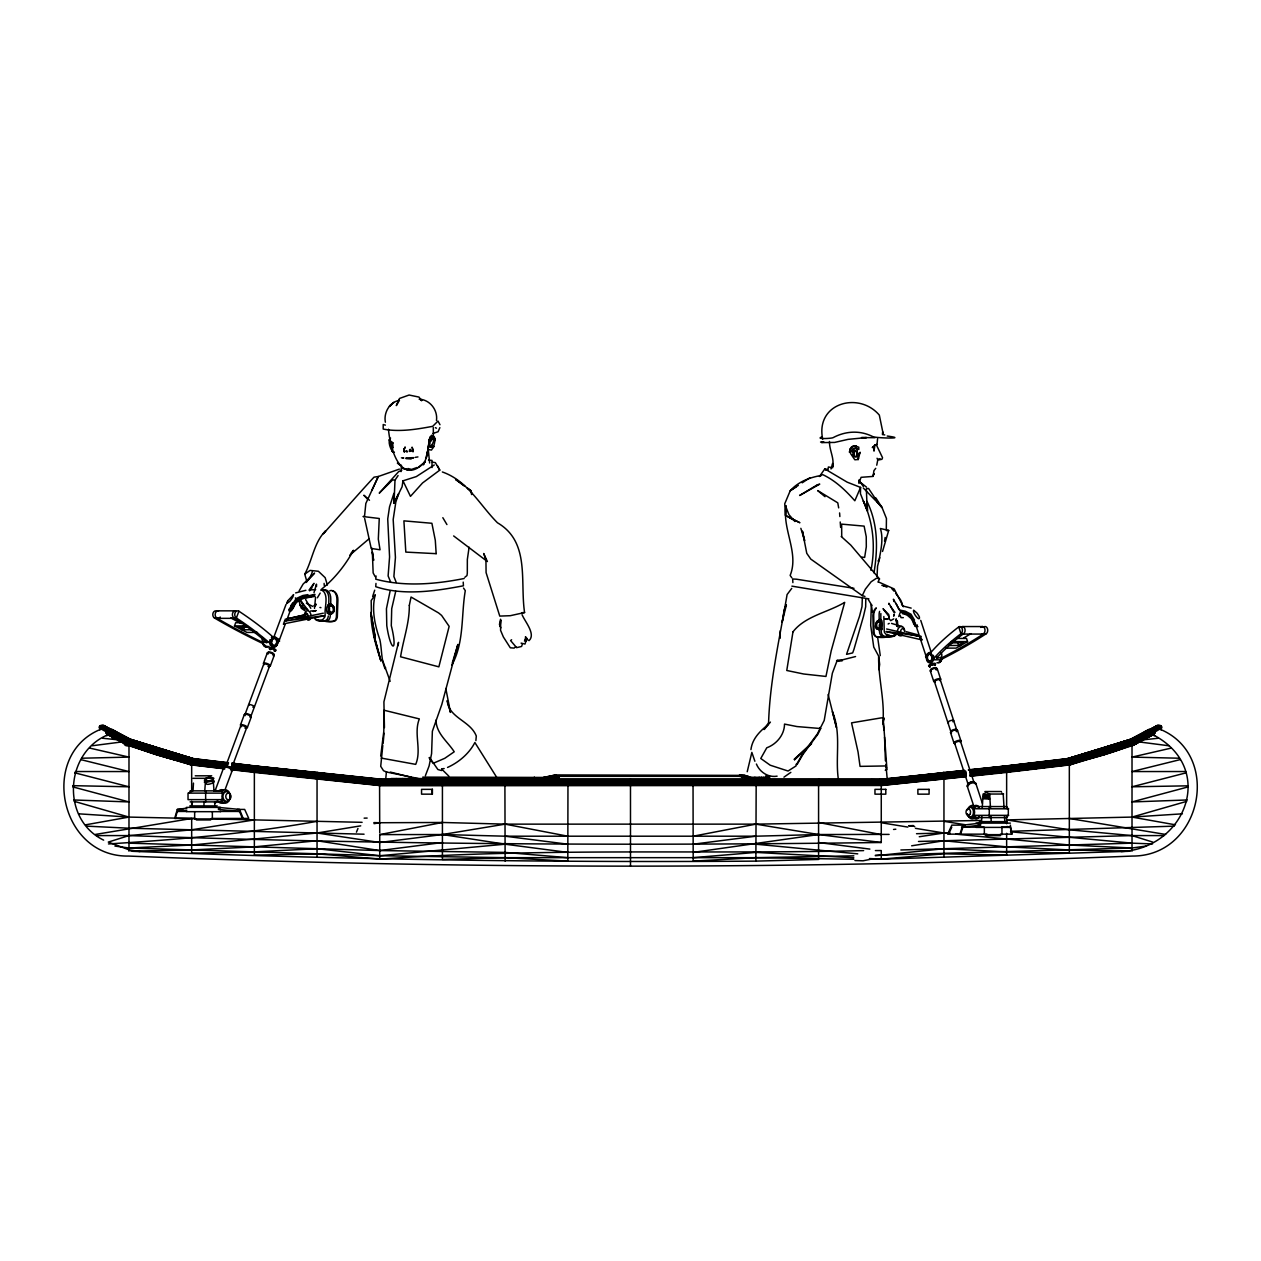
<?xml version="1.0" encoding="UTF-8"?>
<svg xmlns="http://www.w3.org/2000/svg" width="1261" height="1261" viewBox="0 0 1261 1261"><rect width="100%" height="100%" fill="white"/><g stroke="black" fill="none" stroke-linecap="round" stroke-linejoin="round"><path stroke-width="1.5" d="M630.516 785.493L630.484 779.109L630.5 865.976M791.735 588.398L787.085 594.561C779.96 637.136 770.014 679.269 768.58 722.695L764.087 729.552L770.424 722.096M841.717 536.445L841.654 524.135L864.116 526.121L866.244 536.745L866.307 546.785L864.652 557.409L861.846 557.11M334.244 609.977L334.244 608.637M780.212 638.255L780.244 630.752M829.47 441.492C829.312 450.335 834.372 457.696 832.733 466.665M406.767 450.603L407.177 452.021L405.222 451.044M862.319 598.376L862.004 606.651L859.498 616.33L846.541 654.349L852.672 652.899L853.965 649.32L863.47 616.33L865.677 606.777L865.771 599.038M886.294 530.014L886.436 518.46L882.054 507.584L875.843 497.937M543.428 777.485L555.849 774.932L745.219 775.389L739.466 774.932M559.206 778.541L559.206 779.787L559.206 778.541L391.194 778.541L391.194 779.787M559.206 777.485L422.75 777.123M191.672 791.703L191.672 764.907L156.159 754.598L127.251 744.684L129.063 740.223L130.608 739.419L192.823 758.555L193.154 759.957L192.996 758.539L130.75 739.387L103.638 725.422L99.635 726.084L99.903 729.867M330.681 604.744L330.792 599.243A10.056 6.352 -84.3 0 0 325.196 589.849A10.056 6.352 -84.3 0 0 322.863 590.637M822.708 439.238C815.095 403.221 858.662 390.894 879.327 415.121L883.346 434.682L884.781 434.935M870.957 570.382C875.575 546.707 873.432 523.126 863.344 500.964L867.615 510.626L867.001 501.437C878.129 524.103 877.971 548.645 873.968 572.841M328.522 612.263L328.869 599.054A10.056 6.352 -84.3 0 0 323.273 589.644A10.056 6.352 -84.3 0 0 320.94 590.447M330.492 611.349L330.24 616.172A4.823 3.042 -84.3 0 1 327.293 620.775A48.091 30.374 -84.3 0 1 323.336 621.153A48.091 30.374 -84.3 0 1 319.427 620.775A4.823 3.042 -84.3 0 1 317.882 619.64M428.85 445.89L428.961 442.611L427.526 454.906L423.397 464.868L424.516 461.573M874.046 448.979L873.968 451.107L874.961 445.133M384.432 727.629L383.911 701.857L398.523 642.322L398.177 645.632M390.169 590.763L386.449 608.7L386.78 625.708C390.831 652.835 398.05 652.772 391.288 625.614L391.714 608.716L395.733 591.267M428.236 448.648L429.103 439.868L432.649 435.77C436.889 436.842 434.162 444.55 433.217 447.576L433.863 446.252L431.498 450.051L428.567 449.578M693.03 779.865L693.187 861.121L755.875 857.669L853.839 855.841M877.041 576.309L877.561 566.142L879.784 557.646M894.159 615.573L894.238 613.949M750.957 777.359L739.466 776.335L555.849 776.335L543.428 778.541M981.531 821.62L981.83 815.914M982.224 808.317L983.123 794.036L986.37 792.649L989.633 794.036L1003.646 794.036M385.567 780.669L386.402 772L418.226 778.494M432.034 467.563L432.003 460.423L428.456 460.155M192.129 805.905L192.35 802.106M193.028 790.694L193.469 783.097M203.872 805.905L204.109 802.106M204.771 790.694L205.685 778.321L209.373 776.949L213.929 778.321M334.149 611.018L331.627 614.012L327.403 613.287C324.755 607.77 329.484 600.236 333.676 606.573M1121.076 851.553C1185.844 848.685 1216.849 767.933 1153.09 734.785M401.03 471.614L401.455 465.199M375.983 583.417L375.731 586.696C403.693 595.933 435.155 591.125 463.433 585.798L463.213 582.109M1155.801 727.045L1156.337 727.833C1223.343 751.099 1202.978 856.314 1132.425 856.061C797.961 869.507 463.039 869.507 128.575 856.061C58.416 857.338 37.767 750.153 104.663 727.833L105.199 727.045M376.062 575.993L375.778 579.193C404.34 586.901 435.455 584.237 464.174 578.5M1152.696 734.942L1154.777 733.287L1154.398 729.173M314.509 608.369L315.534 597.462M500.097 626.228L500.759 620.002L500.57 630.327L503.36 636.947L510.295 647.791L514.11 648.091L515.733 646.72M475.886 740.601L476.295 736.03C470.306 720.567 448.806 718.139 447.214 700.596L450.461 712.402L445.827 688.506M383.076 743.643L384.085 733.193M364.571 515.922L365.832 503.47L378.316 476.5L399.374 469.108M1070.463 764.828C1072.118 763.141 1068.808 755.434 1067.831 759.957L1068.004 758.539L1130.408 739.419L1131.937 740.223L1133.749 744.684L1069.328 764.907L1069.328 853.193L1006.641 851.869L943.953 848.7L875.386 855.762M786.297 507.962L785.54 515.45L793.295 519.753M433.39 436.574L433.295 427.574M205.653 801.886L205.653 790.852M526.121 638.397L525.821 637.12L526.751 638.807L525.963 637.64L524.466 641.124M128.023 738.599C124.208 735.62 120.662 747.426 128.985 745.755L128.985 851.207M913.516 610.371C912.633 613.256 920.341 622.619 919.427 617.07A21.61 11.617 36.6 0 0 916.983 613.082L913.878 610.324M882.763 723.814C885.19 701.526 878.318 679.048 878.618 656.477M130.608 739.419L130.577 740.711L130.766 739.403L159.154 748.435M755.434 779.865L756.19 779.156L755.875 861.121C548.062 862.666 340.297 859.466 132.626 851.317M883.173 723.814L883.961 718.203L881.376 717.856L851.553 722.852L858.063 752.029L860.049 766.373L885.963 765.947L886.972 769.557L885.238 770.235M469.108 547.211L467.342 559.474L467.311 573.156L466.98 575.552L464.852 577.286M827.91 470.195L828.382 466.98L832.654 467.768M382.808 745.424L380.712 766.325L383.533 770.723L386.812 772.095M380.696 756.127L383.801 731.38L384.038 710.227L419.33 718.912C413.419 733.603 421.931 749.649 415.704 764.371L381.185 758.082M409.699 449.515L409.321 451.438L411.559 451.139L410.392 449.342M426.896 454.78L427.416 451.422M884.544 541.19L885.127 537.47M526.893 638.271L525.002 644.056L521.092 643.126M103.654 840.141C60.749 819.382 64.737 752.596 107.91 734.785M878.901 669.67L879.674 664.421L878.696 656.193L873.747 647.082L870.689 625.44L871.335 604.665L872.454 612.263M981.342 626.922L984.021 626.922A3.767 2.569 -90 0 1 987.458 628.672A3.767 2.569 -90 0 1 986.26 633.7L983.564 633.7L980.081 636.111A228.982 72.586 -18.2 0 1 942.929 657.249L936.56 658.321L936.718 656.193M786.155 505.629C781.788 528.753 799.364 552.838 790.143 575.426L791.861 577.853M888.706 604.287L888.895 603.262L893.639 611.853M116.69 733.193C114.814 726.399 107.027 740.207 115.933 738.946M747.158 776.555L745.03 776.965L746.086 775.878M404.371 452.321L403.772 450.004L405.175 446.977L404.308 449.168M817.853 779.865L819.067 779.156L819.429 782.324L818.578 785.524L818.578 859.45L755.875 861.121M333.944 611.27L333.393 606.163M964.602 770.313L880.225 779.865L888.028 779.046M1161.097 729.867L1161.365 726.084L1157.362 725.422L1130.187 739.624L1067.878 758.775M500.57 619.23L499.466 624.431L500.838 627.868M989.27 806.567L989.27 817.601M882.542 551.451L888.69 530.44L880.32 528.485C883.929 538.715 880.336 552.523 878.901 560.877L877.877 560.956M439.868 427.637L438.103 431.735L432.87 433.485M901.568 604.902L902.025 603.121L900.401 599.59L895.594 593.269M427.038 454.354L429.859 438.024L430.206 436.842L429.528 439.459L431.735 435.218L429.37 439.348M427.038 454.874L427.857 451.722L425.619 458.295M747.221 771.732L751.855 752.391L754.882 761.25M404.009 448.837L403.946 451.202L403.772 450.004M289.51 610.876L291.354 609.993L289.51 610.687M850.387 448.695L849.41 452.289L851.443 446.977L853.87 445.716L858.773 447.166L858.82 449.499L856.061 448.427M761.408 777.296L761.266 779.787M883.157 721.024L883.961 718.203M186.849 808.159L177.297 809.42L174.664 818.436L194.43 818.436M175.263 818.436L177.297 811.438L186.849 810.177M750.941 749.601C752.313 738.568 760.036 731.128 768.138 724.618M427.022 454.59L427.857 451.722M831.015 468.982L832.607 463.496L832.859 466.838M452.258 663.065L457.869 644.45L441.823 704.442L432.365 731.27L431.593 753.621L429.087 766.026L425.383 775.704M522.243 644.387L521.628 646.452L516.616 647.65L510.579 640.541L511.619 639.768M221.92 801.886L222.346 798.828M313.973 592.717L316.464 584.142L316.543 586.507M900.133 612.704L898.762 616.534M356.437 832.165L357.966 828.461M372.641 596.485L374.706 590.18M333.976 607.723C332.668 602.758 328.096 607.944 329.105 604.255M385.567 667.542L385.141 668.819C380.98 659.566 381.973 649.32 379.86 639.642C374.943 625.551 371.333 609.504 375.289 594.735L371.191 600.551L371.364 611.664M959.889 834.152L962.915 825.135L980.554 823.118L980.554 825.135L962.915 827.153L960.567 834.152M430.647 447.088L429.638 446.883L430.332 439.522M312.444 571.469L310.773 576.419L311.577 575.032L305.934 582.566L314.572 573.093L303.113 584.079L299.125 590.905M893.639 616.203L894.222 614.564M786.391 604.965L782.151 622.177L784.247 609.709L786.297 604.681M238.896 611.207A3.767 2.916 -90 0 0 235.019 612.972A3.767 2.916 -90 0 0 236.374 617.985A235.523 64.689 20.4 0 1 270.8 644.087L273.322 637.309A235.523 64.689 20.4 0 0 238.896 611.207L236.374 617.985L234.042 617.985L237.856 620.396A228.982 62.892 20.4 0 1 265.661 641.55L266.859 642.606L260.932 641.55A228.982 62.892 20.4 0 1 220.722 620.396L216.782 617.985L214.449 617.985A3.767 2.916 -90 0 1 212.951 613.413A3.767 2.916 -90 0 1 216.261 610.907M257.496 632.423L246.904 632.423L234.514 625.897L235.681 622.729L242.884 622.729M244.855 626.622L243.672 629.775L242.285 629.05L243.468 625.897L248.275 626.622M214.969 791.104L223.859 767.208M240.473 724.965L244.335 714.561M263.47 663.286L267.332 652.883M225.609 766.499L240.756 725.832M245.233 713.852L263.738 664.153M273.542 637.956L286.011 604.46M246.589 727.928L231.441 768.595A3.105 0.851 20.4 0 0 227.563 766.373A3.105 0.851 20.4 0 0 226.334 767.397M251.034 715.949L269.539 666.234M285.222 624.211L279.343 640.036A3.089 0.851 20.4 0 0 275.844 637.908M286.546 620.696L291.78 606.636M290.802 609.993L293.608 603.625L298.226 598.502M247.377 727.439L251.254 717.036M270.374 665.761L274.236 655.357M288.958 610.876L291.181 610.687L296.776 600.252L303.176 596.39M225.325 788.976L232.182 770.597M451.769 665.209C464.442 642.306 461.053 615.163 465.293 590.637L463.512 588.052M283.41 624.242L284.734 620.585M74.903 772.851L128.985 786.801L72.744 785.666M306.896 581.573L304.736 574.149C312.429 560.105 313.989 542.167 325.795 530.66L323.336 533.781C340.234 514.977 356.895 495.62 374.013 477.162L378.316 476.5L371.79 490.419M74.935 772.851L75.487 771.527L128.985 771.559L80.736 759.595M431.782 445.275L431.483 446.016L433.485 441.649L433.169 438.749M875.985 623.407L876.631 621.878M876.395 627.568C878.428 631.635 882.968 624.841 881.203 631.682A4.823 3.515 83.6 0 0 884.528 636.301A48.091 35.04 83.6 0 0 889.084 636.679A48.091 35.04 83.6 0 0 893.608 636.301A4.823 3.515 83.6 0 0 895.688 634.772M825.624 470.101L824.804 468.903L847.234 482.191L860.585 487.408L854.832 500.775C845.611 490.387 835.302 480.457 822.55 474.562L819.461 476.485L824.804 468.903L827.437 469.502M859.009 483.436L859.372 479.637L859.04 482.553L861.105 477.32L873.053 476.422L873.936 470.621L875.733 468.335M320.184 593.096L317.362 597.809M974.911 817.601L974.233 814.543M949.407 832.402L951.803 827.153M287.429 601.355L286.767 603.515L289.778 601.355A21.61 10.072 -40.1 0 0 292.662 597.367L293.608 594.625L287.666 600.93M864.936 596.437L862.303 595.633L865.345 589.186L871.13 581.778L876.789 578.027L879.5 578.909L877.955 582.093M858.583 455.457L860.097 452.226L858.205 459.477L854.848 459.808L850.529 453.487L850.45 448.333L850.45 452.478M333.393 612.42L333.976 610.939M192.996 758.539L191.12 759.311L190.537 764.828M820.028 727.502L820.675 728.543L817.9 734.186L803.005 754.283L797.062 764.529M96.908 835.586L128.985 835.586C379.656 844.507 630.484 845.91 881.266 842.49L881.266 785.524C883.204 785.272 883.11 778.62 880.477 779.109M967.408 813.928A5.422 3.704 -90 0 0 972.704 816.907A5.422 3.704 -90 0 0 973.776 808.758L974.721 806.567L1006.625 806.567M860.585 487.408L860.428 493.681L867.237 510.863L866.339 488.764L868.561 488.448L878.917 503.99L863.296 487.991M1153.657 730.592L1155.864 726.431M310.726 589.565L313.989 583.323L309.654 589.218M796.653 764.276L802.579 754.031L817.396 733.886L824.205 720.457L832.355 673.201L836.894 661.237L855.557 656.555M917.314 625.062L917.346 625.015A3.105 2.112 -90 0 1 916.258 625.882L915.202 625.787L911.246 617.07M429.103 439.868L430.695 437.268L430.064 438.229M390.122 440.42L392.723 448.159M289.068 609.299L296.225 598.565L302.813 595.523L307.983 594.64M940.832 658.321L941.857 655.421A4.067 3.468 -74.9 0 0 940.958 652.709M315.644 604.255L315.471 605.879M395.339 479.653L398.082 475.57M290.661 605.974L292.662 603.01M222.63 793.421L222.141 790.852L190.112 790.852M434.273 464.978L416.303 476.595L402.968 480.835L402.086 486.793L394.015 503.234L394.992 480.346L392.723 479.779L379.246 493.161L398.555 471.724L401.849 470.132M309.78 590.621L311.593 588.067L309.528 590.637M106.602 729.173L106.223 733.287L108.304 734.942M876.379 622.461L877.325 620.916M880.572 628.104L880.935 629.728M318.371 773.308C316.038 769.919 313.973 779.203 317.047 778.951L317.047 857.149M269.491 648.784A3.089 0.851 20.4 0 0 270.217 649.683L269.618 648.611L271.793 648.753M893.75 618.867L890.692 620.648L889.194 618.852L888.721 614.501L883.551 609.299M975.683 816.608L974.769 817.79A6.778 4.618 -90 0 1 968.353 815.946M429.733 441.208L433.232 437.835L430.884 438.592M876.742 465.199L877.719 460.155L881.959 459.272L882.542 457.711L876.884 445.937L877.593 438.576M321.981 588.808C334.827 578.515 345.656 564.692 353.537 550.269L351.188 553.012M333.519 611.884C330.398 614.706 326.363 612.231 332.258 612.215C334.874 610.088 332.825 604.46 329.263 605.91M936.56 658.321L937.475 657.249A228.982 72.586 -18.2 0 1 960.315 636.111L963.64 633.7L960.961 633.7A235.523 74.651 -18.2 0 0 932.651 659.802L930.429 653.025A235.523 74.651 -18.2 0 1 958.738 626.922L961.418 626.922M188.945 793.122L190.9 790.852M328.522 614.012L328.758 612.31M989.191 799.111L989.191 798.197M1006.278 817.601L1008.311 815.347L1008.311 808.821L1006.278 806.567M331.06 605.769L330.997 604.303M880.872 627.852L878.901 628.608L879.264 630.059M1145.902 731.601L1146.785 730.623M811.012 743.596L794.257 759.374L798.449 755.434M330.398 614.343L330.634 612.925M822.424 441.697L820.548 442.059M878.744 620.018L878.649 621.468M349.77 555.155L369.142 538.731M428.898 442.201L430.033 441.224M880.414 619.971L880.178 621.547M218.232 791.341L219.367 790.363A6.778 5.233 -90 0 1 223.37 790.048M221.558 791.341L222.708 790.363A6.778 5.233 -90 0 1 230.227 796.92A6.778 5.233 -90 0 1 222.078 802.075L221.053 800.893M314.241 595.87L306.344 597.572M418.983 466.822L425.367 461.573C400.746 487.566 390.122 448.806 388.467 429.244M876.947 621.673L880.351 621.342L880.793 626.354M876.836 628.545L878.413 629.412L880.824 628.482M881.912 628.987C866.134 633.148 885.033 605.784 881.928 628.987L880.84 628.467L880.446 621.106L877.561 620.853M895.72 634.977L894.743 635.465A35.135 25.598 83.6 0 1 890.928 635.828A35.135 25.598 83.6 0 1 887.082 635.465L884.544 632.565A5.375 3.909 83.6 0 1 884.245 630.957L883.835 616.534M304.736 574.149L310.096 570.398L318.402 571.28L325.165 577.664L327.371 585.025M783.948 777.154L790.836 772.362M332.983 612.83L331.202 613.697L328.459 612.767L328.885 605.39L332.983 605.737M364.35 516.506L363.026 516.537L379.262 518.492L378.316 539.156L380.05 549.78L371.223 548.456L364.65 518.507M432.35 462.125L435.344 462.629L439.758 470.132L422.545 482.963L410.471 496.361L402.968 480.835M754.898 777.28L754.346 779.787M796.18 486.809L790.221 490.75L784.736 503.769L785.54 515.45L799.521 522.527M798.355 485.375L790.221 490.75C798.292 481.67 809.499 477.525 821.053 475.492M802.201 482.821L809.751 477.84M291.181 610.687L293.293 608.086A16.519 12.783 -90 0 1 296.934 602.033L300.528 599.527A40.147 31.068 -90 0 1 306.265 597.872L314.998 596.374M957.272 638.444L966.509 638.444L967.55 641.597L956.106 648.122L945.624 648.122M880.446 621.106L881.486 620.507M1132.015 851.207L1132.015 745.755L1143.491 739.797L1158.402 738.237M921.019 636.285L886.341 631.462M1149.086 729.284L1130.234 739.403L1068.004 758.539M1157.362 725.422L1131.401 739.498L1069.249 758.539L1131.401 739.498M1158.56 725.17L1131.637 739.766L1101.767 749.144M1133.166 739.23L1132.142 739.781C1131.842 735.305 1138.179 743.36 1135.562 744.116M1159.679 725.185C1102.666 760.099 1034.398 764.245 969.504 770.739M1160.64 725.501C1103.438 760.682 1034.871 764.938 969.693 771.417M1161.365 726.084C1104.005 761.423 1035.249 765.758 969.851 772.236M1161.791 726.872C1104.352 762.274 1035.47 766.641 969.977 773.135M1161.885 727.818C1104.415 763.157 1035.533 767.523 970.04 774.018M1154.95 732.468C1098.993 764.812 1032.901 768.312 970.04 774.837M1154.777 733.287C1098.82 765.506 1032.806 769.005 969.993 775.531M1145.067 738.946L1152.27 735.242L1154.635 735.604M1154.445 733.965L1133.229 745.377M299.283 597.793L314.919 594.372M206.378 782.419C203.541 788.44 226.381 777.942 204.424 782.419M295.641 592.906L305.871 590.306M327.387 613.272C330.004 612.389 330.335 605.974 327.892 604.807M759.169 777.28L758.696 779.787M447.529 767.445C458.815 762.369 469.297 753.432 474.877 742.508L496.897 777.659M433.027 763.394L444.802 758.287L454.228 751.792C447.592 741.405 436.274 733.634 435.991 720.126M412.662 458.247L413.75 457.648L405.963 457.901M313.248 611.475L315.88 610.655L310.6 611.018M314.604 611.175L315.88 610.655M741.941 776.098L742.351 775.956A2.821 2.821 0 0 1 743.028 775.878L748.041 775.878M390.595 438.087C387.206 439.963 390.39 451.501 394.394 452.195M417.139 467.468L411.559 469.407L407.933 468.525M291.354 609.993L289.242 609.898M747.741 777.28L747.111 779.787M852.956 448.727L857.653 448.695L855.116 447.986L851.884 450.555L854.123 456.419L857.622 456.498L854.99 456.845L852.578 455.063M935.299 664.705A3.089 0.977 -18.2 0 1 934.874 665.335A3.105 0.977 -18.2 0 0 935.315 664.705L930.303 665.398A3.105 0.977 -18.2 0 0 930.208 666.896M431.372 447.072L432.46 447.024L429.418 446.016M1101.846 748.435L1130.25 739.387L1130.423 740.711L1130.392 739.419M1104.242 754.598L1133.812 745.141M316.007 604.145L314.241 605.39L315.597 604.823M315.628 605.091L314.352 605.627L315.124 606.115M969.299 770.25L1069.643 758.823L1130.266 740.065M1092.452 752.376L1098.095 750.642M1113.132 746.008L1118.775 744.274M742.13 777.422L742.351 777.359A2.821 2.821 0 0 1 743.028 777.28L769.052 777.296L770.061 779.787L534.349 779.787L534.349 777.123M1102.004 748.467L1068.004 758.539L1005.49 765.994M1069.643 758.823L1103.28 748.782M1069.943 764.828L1104.904 754.346M1186.759 801.35L1132.015 817.081L1006.641 819.902L1069.328 829.801L1132.015 835.586L1164.092 835.586M411.149 458.988L406.042 458.61M1188.209 786.88L1132.015 801.933L1187.153 799.978M442.343 471.961C467.784 480.882 479.574 504.873 497.48 522.795C530.314 541.962 519.863 581.148 524.576 612.531L510.295 615.699L499.766 616.093L486.084 572.604L485.942 559.758L483.672 553.5L487.392 561.539L453.645 535.941M1186.097 772.851L1132.015 786.801L1188.288 785.824M823.764 441.76L821.557 442.595L834.593 442.438L848.054 439.364L866.543 437.567L861.499 437.599L875.087 437.693M821.668 437.015C814.921 439.301 831.63 438.544 833.048 437.677C845.705 430.915 860.034 430.127 872.943 436.684C876.49 438.182 909.433 439.001 887.224 436.038M1180.264 759.595L1132.015 771.559L1185.561 771.527L1186.065 772.851M297.895 617.165L305.32 615.431M1171.248 748.088L1132.015 757.104L1179.319 758.224M286.688 618.962L307.7 614.217M285.065 619.309L307.117 614.359M389.854 440.641L389.145 439.695L392.943 443.241L392.581 442.406L393.006 447.545M1148.219 737.244C1152.428 736.109 1144.531 727.597 1144.31 733.193M392.36 449.105L391.509 449.294L392.675 449.215M429.276 441.35L431.325 440.94M323.305 613.193L284.954 621.058L323.636 615.699M870.925 859.198L863.028 860.806L854.926 860.538M283.867 623.817L323.699 615.904M863.627 850.608C702.33 854.454 540.796 847.534 379.734 859.135L379.734 834.609L442.422 822.471L505.125 824.142L755.875 824.142L981.168 820.485M693.187 836.201L755.875 824.142L818.578 834.53L881.266 842.49M988.971 795.723L988.971 794.666M129.599 739.498L191.767 758.539L129.599 739.498L103.638 725.422M555.849 776.335L543.68 778.541M95.363 834.435L191.672 818.484L191.672 853.193L254.359 851.869L317.047 848.7L379.734 855.73L505.125 857.669L755.875 857.669L853.839 859.277M85.527 824.836L128.985 817.081L195.581 818.578M314.714 595.113L301.584 597.525L294.806 602.963A21.074 16.314 -90 0 0 292.678 606.667M206.441 780.638L206.441 781.694M555.849 774.932L543.696 777.485M114.924 846.068L128.985 848.007L191.672 845.012L317.047 833.001L379.734 842.49L442.422 834.53L505.125 824.142L567.813 836.201M317.047 833.001L360.741 825.845M374.044 823.669L379.734 822.739L442.422 822.471M317.047 821.321C248.165 833.694 178.258 839.511 108.478 843.94M415.279 457.349L417.943 456.923M254.359 819.902L191.672 829.801L128.985 835.586L108.304 842.08L128.985 849.819L139.924 851.553M106.365 735.604L108.73 735.242L112.781 737.244M911.656 845.8L943.953 840.756L1006.641 846.856L1069.328 849.946L1130.077 851.159M693.187 852.404L818.578 834.53L889.1 834.404M746.086 777.28L744.888 777.832L745.44 779.787M919.253 836.737L943.953 833.001L949.832 833.568M372.972 779.046C388.199 778.447 375.053 777.832 379.12 785.524L882.18 785.225L966.068 776.429M379.435 779.125L881.723 779.156M875.386 855.257L1132.015 848.007L1146.076 846.068M92.211 745.755L121.434 741.988L124.272 743.501M442.422 842.537L379.734 850.56L128.985 843.152M693.187 844.208L755.875 836.201L818.578 834.53M1005.332 766.247L1069.423 758.555M1010.896 766.058L1016.587 765.38M1022.277 764.702L1027.967 764.024M1031.766 763.567L1037.456 762.889M1043.146 762.211L1046.945 761.754M1052.636 761.077L1058.342 760.399M1064.016 759.721L1067.831 759.264M1070.747 764.529L969.882 776.019M1006.972 772.347L1070.636 764.796M441.618 768.847L444.171 768.548M886.656 530.66L888.69 530.44M855.053 448.191L856.455 448.081M820.675 728.543L796.92 726.557L784.515 724.082C784.484 734.769 776.587 744.179 766.767 747.789L760.761 758.476L770.203 765.206L788.062 771.023L796.085 765.9L796.038 764.339M968.322 769.888L1005.711 765.994M880.336 779.361L964.255 770.55M968.889 769.967L1007.113 765.994M963.593 770.849L881.88 779.424L379.12 779.424L232.245 763.693M891.921 778.636L897.769 778.021M903.617 777.406L909.465 776.792M915.328 776.177L921.176 775.562M927.024 774.948L932.872 774.333M938.72 773.718L946.538 772.898M952.402 772.284L958.265 771.669M975.872 769.825L981.736 769.21M987.599 768.595L993.463 767.981M999.342 767.35L1005.206 766.735M965.705 771.133L882.038 779.913L378.962 779.913L232.024 764.198M965.894 771.827L882.18 780.606L378.82 780.606L231.803 764.875M966.052 772.646L882.274 781.426L378.726 781.426L231.614 765.679M966.162 773.529L882.337 782.324L378.663 782.324L231.472 766.562M966.225 774.412L882.369 783.223L378.631 783.223L231.378 767.46M966.241 775.231L882.337 784.043L378.663 784.043L232.008 768.343M966.178 775.925L882.274 784.736L378.726 784.736L232.04 769.037M881.423 785.524L965.926 776.697M971.443 776.114L1007.775 772.299M567.813 852.404L505.125 844.208L379.734 855.73L128.985 848.007M893.529 829.454L895.83 829.218M316.621 772.567L318.103 772.567M432.019 438.166L433.106 438.182M1136.728 743.501C1138.967 742.729 1134.301 735.431 1132.977 738.599M380.365 779.125L255.289 765.994M908.913 825.703L913.358 825.671L914.745 826.743M869.507 859.198L881.266 859.135L943.953 853.807L1006.641 855.163L1006.641 833.316M693.187 857.669L755.875 852.404L853.839 857.764M308.945 589.959L315.644 589.628M777.107 776.161C768.28 777.753 759.721 772.126 756.395 764.024M521.77 612.72L524.576 612.531M1182.424 813.818L1132.015 817.081L1175.473 824.836M127.771 745.377L106.554 733.965M836.563 660.922L842.395 660.606L837.288 660.039M1174.29 826.144L1010.565 831.298M745.897 777.28L745.03 776.965M364.13 818.153L367.14 818.074M869.507 858.552L881.266 859.135L1128.374 851.317M900.858 849.977L1132.015 843.152L1152.522 843.94M918.481 841.465L1132.015 835.586L1152.696 842.08M916.526 833.71L949.832 832.859M81.681 758.224L128.985 757.104L89.752 748.088M871.052 779.692L878.365 779.787M873.574 779.85L882.022 779.676M130.923 851.159L191.672 849.946L254.359 846.856L317.047 840.756L379.734 850.56L505.125 852.404L567.813 857.669M939.524 679.569L938.941 679.584A3.105 0.977 -18.2 0 0 935.977 680.42L935.363 680.767A3.105 0.977 -18.2 0 0 934.811 682.169M875.386 850.576L881.266 850.56L881.266 859.135M379.734 834.609L442.422 834.53L505.125 836.201L755.875 836.201M295.673 598.565L295.373 597.856M217.822 610.844L235.098 610.844M218.263 618.347L235.523 618.347A3.767 2.916 -90 0 1 232.402 614.391A3.767 2.916 -90 0 1 235.854 610.907M234.514 625.897L247.109 625.897M902.245 613.587A40.147 27.395 -90 0 1 907.305 615.242L911.041 618.457A16.614 11.333 -90 0 1 913.673 623.801L915.549 626.402L917.961 626.591M962.726 626.559L982.65 626.559M247.077 627.143L238.66 627.143L242.285 629.05M241.813 629.775L252.247 629.775M962.332 634.062L982.272 634.062M950.936 641.597L967.55 641.597M960.819 645.49L948.776 645.49L951.645 642.842L963.309 642.842L958.675 645.49L957.635 642.322M932.651 659.802L940.533 659.802A235.523 74.651 -18.2 0 0 986.26 633.7M195.25 775.814L211.738 775.814M765.742 775.878L769.604 776.098M193.059 778.321L205.685 778.321M534.349 778.384L551.073 778.384M745.03 778.384L770.061 778.384M877.215 779.755L886.168 779.755M204.471 780.007C225.514 784.641 204.187 773.955 206.441 780.007M204.471 780.638L212.731 781.174L204.471 781.694M378.962 785.493L882.038 785.493M984.873 791.53L1001.439 791.53M222.834 793.122L188.031 793.122L188.031 799.632L222.756 799.632M989.601 794.666L983.422 795.187L989.601 795.723M989.649 798.134L983.485 798.512L989.649 799.19M190.112 801.886L222.141 801.886M189.78 805.905L217.223 805.905M186.344 807.403L220.659 807.403M968.117 808.616A5.422 3.704 -90 0 1 973.776 808.758L1008.69 808.821M177.297 809.42L182.798 809.42M243.168 818.436L239.558 809.42L218.531 807.403L218.531 809.42L220.659 809.42M237.415 809.42L244.666 809.42L248.78 818.436L211.706 818.436M177.297 811.438L186.47 811.438M220.029 811.438L239.306 811.438M186.344 811.674L220.659 811.674M973.886 815.347L1008.69 815.347M974.721 817.601L1006.625 817.601M196.322 819.949L210.666 819.949M979.371 821.62L1006.94 821.62M975.935 823.118L1010.392 823.118M964.917 825.135L951.803 825.135L947.673 834.152L986.969 834.152M977.937 825.135L980.554 825.135M961.497 827.153L983.832 827.153M1001.675 827.153L1010.313 827.153L1011.653 834.152M975.935 827.389L1010.392 827.389M1000.43 834.152L1012.031 834.152L1010.313 825.135M986.023 835.665L1000.288 835.665M211.265 818.925L362.112 822.33M373.855 822.598L379.734 822.739M364.066 834.199L128.985 828.209L86.71 826.144M402.842 457.948L403.772 457.979L401.424 457.838M73.847 799.978L128.985 801.933L72.791 786.88M1132.015 848.007L1069.328 845.012L955.712 834.136M791.876 586.144L868.861 598.865M125.438 744.116C122.821 743.36 129.158 735.305 128.858 739.781L127.834 739.23M768.674 775.878L768.816 775.878M768.784 777.28L769.919 778.226M78.576 813.818L128.985 817.081L74.241 801.35M766.483 777.28L767.744 777.832L767.87 779.787M745.219 776.808L739.466 776.335M857.748 853.855L755.875 844.208M886.262 619.277L888.532 618.725L889.021 616.613L882.984 608.669M379.734 859.135L317.047 853.807L254.359 855.163L254.359 772.378M903.349 617.669L901.032 617.622L900.196 615.526M1132.015 843.152L1010.565 831.771M218.531 809.42L239.558 811.438L242.364 818.436M944.379 772.567C939.981 770.613 949.423 776.902 943.953 778.951L943.953 857.149M765.742 777.28L766.467 779.787M102.598 738.237L117.509 739.797L121.434 741.988M253.887 765.994L380.664 779.361M255.794 766.735L261.657 767.35M267.537 767.981L273.401 768.595M279.264 769.21L285.128 769.825M290.992 770.439L296.871 771.054M302.735 771.669L308.598 772.284M314.462 772.898L322.28 773.718M328.128 774.333L333.976 774.948M339.824 775.562L345.672 776.177M351.535 776.792L357.383 777.406M363.231 778.021L369.079 778.636M378.82 785.225L232.134 769.525M253.225 772.299L379.577 785.524L379.734 832.906M228.162 762.732L192.996 758.539L158.996 748.467M232.056 763.189L255.51 765.994M191.577 758.555L228.588 762.968M231.866 763.204L255.668 766.247M157.72 748.782L191.357 758.823L228.367 763.236M193.169 759.264L196.984 759.721M202.658 760.399L208.364 761.077M214.055 761.754L217.854 762.211M223.544 762.889L227.343 763.346M233.033 764.024L238.723 764.702M244.413 765.38L250.104 766.058M228.131 763.725C183.964 759.863 139.687 747.726 101.321 725.185M227.91 764.402C183.46 760.525 138.931 748.23 100.36 725.501M225.766 764.986C181.773 761.029 137.796 748.561 99.635 726.084M225.609 765.868C181.537 761.912 137.449 749.397 99.209 726.872M225.514 766.751C181.442 762.779 137.354 750.311 99.115 727.818M224.411 767.445C183.397 763.63 142.13 752.549 106.05 732.468M224.426 768.122C183.476 764.308 142.288 753.274 106.223 733.287M190.253 764.529L224.505 768.627M190.364 764.796L224.805 768.847M230.558 769.604L254.028 772.347M818.578 842.537L869.869 849.094M505.125 836.201L567.813 844.208M1139.566 741.988L1168.789 745.755M290.676 610.119L289.399 609.63M1069.328 818.484L1165.637 834.435M442.422 834.53L505.125 844.208M853.996 588.304L796.416 579.193L792.665 578.988L792.885 582.614M943.953 821.321L964.854 824.678M881.266 822.739L907.857 827.09M915.454 828.335L943.953 833.001M422.356 399.769L419.172 399.201C429.859 399.579 437.945 409.998 436.479 420.449M902.797 605.989L911.167 608.117M321.129 589.47C329.783 594.278 324.124 607.235 325.18 615.242A5.375 3.389 -84.3 0 1 324.897 616.865L322.658 619.766A35.135 22.194 -84.3 0 1 319.317 620.128A35.135 22.194 -84.3 0 1 316.022 619.766L314.714 618.647M769.1 777.359L769.809 779.787M899.913 610.119L905.146 611.144L910.978 614.186L914.524 620.128M900.165 611.286L905.808 612.547L909.134 614.927M900.701 611.979L908.235 614.249M818.578 822.471L881.266 834.609M1006.987 826.475L1010.313 827.153M886.247 631.698L922.185 639.957M886.609 628.987L920.703 636.773L921.696 639.532M390.295 772.063L411.307 777.296M435.376 427.668L436.448 428.204M906.218 631.682L917.535 634.74M881.849 585.372L886.42 586.649M441.523 770.55L437.898 769.525L429.512 757.467M883.851 585.987L887.224 586.948M891.511 623.407L902.214 626.607M193.122 758.775L130.813 739.624L111.914 729.284M156.096 754.346L191.057 764.828M412.899 777.785L416.083 778.762M130.734 740.065L191.341 758.712M142.225 744.274L147.868 746.008M162.905 750.642L168.548 752.376M159.233 749.144L129.363 739.766L102.44 725.17M127.188 745.141L156.758 754.598M271.809 648.753L272.549 648.989A3.089 0.851 20.4 0 1 275.134 650.471A3.089 0.851 20.4 0 1 274.315 651.165M894.553 612.089L893.75 611.585M880.083 458.768L877.451 459.209L877.073 458.247M896.145 620.522L897.343 621.106L897.627 626.622M896.098 620.838L895.956 619.971L897.343 621.106L897.469 626.575M878.901 628.608C874.898 627.773 876.521 619.529 880.572 621.815M915.202 625.787L917.015 626.087M306.533 609.205L300.15 604.839L298.747 600.173M789.969 517.877L799.837 522.748M312.917 606.494L306.391 603.247M305.067 610.844L301.284 608.228L300.071 604.949M878.822 582.093L894.159 588.934L903.38 606.762M909.906 615.589L909.228 615.242A40.147 27.395 -90 0 0 907.983 614.69M1001.644 793.027L1003.204 794.036L1004.087 808.317M304.579 609.394L299.755 604.555M841.197 536.477L850.781 545.115L879.5 578.909M464.489 485.942L455.584 479.432L464.789 486.194M467.863 488.448L470.936 490.702L472.055 494.312M862.303 595.633L810.776 559.096L806.772 553.343L802.422 531.149L804.676 540.67L800.845 528.312M467.216 487.944L470.936 490.702L471.598 494.564M866.543 487.172L858.804 481.166M397.357 463.118L400.289 465.356M911.199 616.534L910.552 616.03L912.349 618.662A21.074 14.375 90 0 1 914.225 622.382L915.549 626.402M307.684 609.82L300.733 600.693L303.176 605.17L301.174 601.655M307.889 610.04L305.761 608.48M825.009 496.692L817.695 490.576L837.777 502.84L838.675 507.884M891.858 588.698L894.017 591.141M385.362 425.13L383.202 424.531L383.202 429.071C399.217 432.239 416.682 429.323 432.696 426.328L437.993 421.064L439.979 424.705M369.489 500.27L363.893 495.226L367.723 499.324M908.677 614.296L910.001 615.715M420.102 399.374L421.001 400.226M979.072 807.056L978.063 806.078A6.778 4.618 -90 0 0 973.46 806.551M975.226 807.056L974.217 806.078A6.778 4.618 -90 0 0 968.038 809.199M441.933 769.352L448.837 776.145M909.575 615.116L910.82 616.597M114.215 730.623L115.098 731.601M859.545 481.087L863.328 486.462M877.183 502.099L882.054 507.584L878.428 503.407M890.471 606.289L894.884 612.389M217.712 800.893L218.736 802.075A6.778 5.233 -90 0 0 223.969 802.532M794.934 521.534L789.023 514.756L785.619 506.291M978.568 806.567L979.34 807.466M390.595 581.952L388.12 575.946L389.57 556.952L387.726 518.996L389.523 506.875L393.905 493.335L393.716 503.013L398.618 493.808L395.844 502.004L393.18 519.516L395.434 557.472L393.889 576.498L396.253 582.503M429.134 757.814L432.113 762.085M263.155 642.606L262.115 639.705A4.067 3.72 70.5 0 1 262.698 637.577M868.356 599.621L871.855 605.343M896.082 603.452L898.951 609.567M442.832 517.688L446.93 524.576M522.054 614.674C524.797 621.484 536.067 634.062 529.068 640.604L526.467 639.122M421.568 400.793L419.015 397.089L409.1 395.024L399.516 398.444L396.301 405.601L399.453 400.289C389.617 402.101 383.486 412.599 385.377 422.214M375.163 576.64L373.146 572.935L372.342 551.971L373.619 560.373L371.569 547.731M105.136 726.431L107.343 730.592M899.519 609.835L893.418 599.211L893.954 601.529M437.425 465.656L439.758 470.132M310.805 608.306L305.619 599.527M875.985 626.622L876.631 628.136M382.855 661.079L390.153 681.318M380.932 660.874L373.713 634.504L380.932 660.874C375.699 645.269 371.081 629.034 370.892 612.468L375.179 637.152L370.892 612.468M975.762 783.239L982.398 803.446M937.27 668.834L940.69 679.238M957.54 730.513L960.945 740.916M940.359 680.057L956.673 729.772M960.63 741.736L973.981 782.419A3.105 0.977 -18.2 0 0 969.945 782.624A3.105 0.977 -18.2 0 0 968.889 784.594M920.735 620.38L931.122 652M914.871 622.13L925.842 655.547M934.464 681.744L950.794 731.459M954.703 743.438L968.054 784.106M930.271 670.836L933.676 681.239M950.526 732.515L953.931 742.918M967.171 785.997L973.807 806.22M525.869 640.241L525.569 639.311L525.805 641.408L525.459 636.679M873.794 447.687L874.094 448.632M763.819 777.312L763.898 779.787M877.64 637.246L880.257 655.61M266.859 642.606L266.591 641.234M828.13 694.512L836.437 727.487L832.418 711.645C841.717 733.839 834.924 757.341 838.486 780.133M333.96 607.345L334.212 608.795M443.147 779.865L441.933 779.156L441.571 782.324L442.422 785.524L442.422 859.45L505.125 857.669L567.813 861.121L567.97 779.865M875.891 625.692L876.143 626.985M429.638 463.008L428.346 450.224M885.411 760.856L884.544 737.165M885.9 764.402L887.082 777.58M505.566 779.865L504.889 779.125L505.125 861.121M886.846 767.933L883.583 723.057M883.283 724.539L883.961 730.135M213.077 778.321L213.976 790.694M896.193 618.694L896.839 626.228M989.633 794.036L990.531 808.317M839.59 512.928L839.858 516.553M840.236 521.991L840.63 527.429M324.109 583.386L324.25 585.514M214.638 802.106L214.874 805.905M1004.497 815.914L1004.781 821.62M990.925 815.914L991.225 821.62M897.012 620.507L897.28 625.598M880.351 621.342L880.698 628.277M879.248 624.857L879.5 631.887A4.823 3.515 83.6 0 0 882.826 636.49A48.091 35.04 83.6 0 0 887.381 636.868A48.091 35.04 83.6 0 0 891.89 636.49A4.823 3.515 83.6 0 0 892.678 636.222M879.201 622.666L879.122 614.958A10.056 7.33 83.6 0 1 879.595 611.38M880.903 621.358L880.824 614.769A10.056 7.33 83.6 0 1 880.872 613.54M875.78 624.479L875.78 625.566M630.516 781.426L630.516 782.324M1006.641 772.378L1006.641 808.506M1006.641 816.103L1006.641 823.732M1001.959 827.389L1001.959 834.656L984.352 834.656L984.352 827.389M552.933 778.541L552.933 779.787M432.145 789.354L432.145 794.162M402.558 778.541L402.558 779.787L396.269 779.787L396.269 778.541M212.352 811.674L212.352 818.941L194.651 818.941L194.651 811.674M191.672 801.271L191.672 807.008M904.169 613.587A40.147 27.395 -90 0 1 907.132 614.375M886.436 636.285A4.681 3.42 83.6 0 1 885.317 636.773A46.689 34.031 83.6 0 1 883.488 637.01M880.935 637.136A46.689 34.031 83.6 0 1 876.505 636.773A4.681 3.42 83.6 0 1 873.274 632.297L872.911 615.857A9.773 7.125 83.6 0 1 876.048 608.038M887.965 636.316A4.823 3.515 83.6 0 1 886.467 637.104A48.091 35.04 83.6 0 1 881.959 637.483A48.091 35.04 83.6 0 1 877.404 637.104A4.823 3.515 83.6 0 1 874.078 632.486L873.7 615.573A10.056 7.33 83.6 0 1 876.222 608.196M893.986 634.961A4.823 3.515 83.6 0 1 893.387 635.702M933.376 655.342A5.312 3.625 -90 0 1 930.776 662.876A5.312 3.625 -90 0 1 926.488 657.249A5.312 3.625 -90 0 1 931.312 652.631M941.809 658.053A5.312 3.625 -90 0 1 936.986 662.671M941.935 658.006A4.634 3.152 -90 0 1 938.547 662.261M940.895 659.771A3.751 2.569 -90 0 1 939.886 661.032M897.454 631.162A4.76 3.452 -79.8 0 1 901.331 626.449A4.76 3.452 -79.8 0 1 904.421 631.162M902.34 635.26A4.76 3.452 -79.8 0 1 897.722 633.526M900.59 631.477A2.806 2.033 -79.8 0 1 902.876 628.687A2.806 2.033 -79.8 0 1 904.689 631.477M889.399 635.15A6.021 4.366 -79.8 0 1 887.271 634.346M888.138 624.006A6.021 4.366 -79.8 0 1 889.241 623.407M970.954 633.621A228.982 72.586 -18.2 0 1 963.767 637.893M980.79 627.458A3.767 2.569 -90 0 1 984.983 629.617A3.767 2.569 -90 0 1 981.61 633.857M960.85 627.458A3.767 2.569 -90 0 1 965.059 629.617A3.767 2.569 -90 0 1 961.686 633.857M935.363 681.807A3.673 1.166 -18.2 0 1 934.18 680.483A3.673 1.166 -18.2 0 1 939.004 678.654A3.673 1.166 -18.2 0 1 940.186 679.978M931.233 671.419A3.673 1.166 -18.2 0 1 931.343 669.67A3.673 1.166 -18.2 0 1 936.292 668.251A3.673 1.166 -18.2 0 1 936.198 670.001M931.343 670.269A3.089 0.977 -18.2 0 1 931.438 668.787A3.089 0.977 -18.2 0 1 935.599 667.605A3.089 0.977 -18.2 0 1 935.52 669.071M929.783 666.785A3.089 0.977 -18.2 0 1 932.415 664.5M948.635 722.9A3.089 0.977 -18.2 0 1 948.729 721.434A3.089 0.977 -18.2 0 1 952.89 720.252A3.089 0.977 -18.2 0 1 952.812 721.718M939.54 679.569A3.105 0.977 -18.2 0 1 939.949 680.704M951.503 733.098A3.673 1.166 -18.2 0 1 951.598 731.348A3.673 1.166 -18.2 0 1 956.563 729.93A3.673 1.166 -18.2 0 1 956.453 731.679M951.614 731.947A3.089 0.977 -18.2 0 1 951.692 730.466A3.089 0.977 -18.2 0 1 955.854 729.284A3.089 0.977 -18.2 0 1 955.775 730.75M930.303 666.454A3.673 1.166 -18.2 0 1 929.121 665.114A3.673 1.166 -18.2 0 1 933.944 663.302A3.673 1.166 -18.2 0 1 935.126 664.626M967.928 786.501A4.508 1.434 -18.2 0 1 971.096 783.239A4.508 1.434 -18.2 0 1 975.368 784.106M968.779 784.846A3.657 1.166 -18.2 0 1 968.164 783.396A3.657 1.166 -18.2 0 1 972.767 781.694A3.657 1.166 -18.2 0 1 974.186 782.845M926.015 657.091A3.673 1.166 -18.2 0 1 929.152 654.364M926.204 655.956A3.089 0.977 -18.2 0 1 926.74 654.569A3.089 0.977 -18.2 0 1 930.303 653.387M955.066 743.848A3.105 0.977 -18.2 0 1 957.73 741.547A3.105 0.977 -18.2 0 1 960.204 742.382M954.908 743.501A3.673 1.166 -18.2 0 1 954.798 741.878A3.673 1.166 -18.2 0 1 959.511 740.317A3.673 1.166 -18.2 0 1 960.441 741.657M967.187 809.988A4.871 3.326 -90 0 1 972.373 808.522A4.871 3.326 -90 0 1 971.995 816.245A4.871 3.326 -90 0 1 966.998 813.708M973.003 817.27A6.778 4.618 -90 0 0 978.615 817.79L979.529 816.608A5.422 3.704 -90 0 1 977.574 817.569M978.032 806.851A5.422 3.704 -90 0 1 978.946 807.292M299.33 599.338A40.147 31.068 -90 0 1 302.199 598.376M292.93 605.217A16.614 12.862 90 0 1 293.45 604.334M332.463 591.031A9.773 6.163 -84.3 0 1 337.901 600.141L337.349 616.582A4.681 2.963 -84.3 0 1 334.496 621.058A46.689 29.476 -84.3 0 1 330.65 621.421A46.689 29.476 -84.3 0 1 326.867 621.058M329.783 590.842A10.056 6.352 -84.3 0 1 331.359 590.447A10.056 6.352 -84.3 0 1 336.955 599.858L336.388 616.787A4.823 3.042 -84.3 0 1 333.44 621.389A48.091 30.374 -84.3 0 1 329.499 621.768A48.091 30.374 -84.3 0 1 325.59 621.389A4.823 3.042 -84.3 0 1 324.912 621.121M315.502 618.615A4.823 3.042 -84.3 0 0 317.504 620.585A48.091 30.374 -84.3 0 0 321.397 620.964A48.091 30.374 -84.3 0 0 325.354 620.585A4.823 3.042 -84.3 0 0 328.301 615.967M271.399 637.546A5.312 4.114 -90 0 1 277.719 640.635A5.312 4.114 -90 0 1 273.322 647.24A5.312 4.114 -90 0 1 270.012 639.642M269.05 646.341A5.312 4.114 -90 0 1 262.619 642.338A4.634 3.578 -90 0 0 267.395 646.31M265.677 645.632A3.751 2.9 -90 0 1 263.801 644.056M310.427 618.788A4.76 2.995 81 0 1 307.621 620.018M304.941 614.233A4.76 2.995 81 0 1 307.92 610.765A4.76 2.995 81 0 1 310.994 615.447M319.931 607.487A6.021 3.783 81 0 1 320.924 607.692M304.264 615.762A2.806 1.765 81 0 1 305.777 612.972A2.806 1.765 81 0 1 307.826 615.762M262.493 643.378A235.523 64.689 20.4 0 1 214.449 617.985M241.355 623.596A228.982 62.892 20.4 0 1 230.858 617.906M220.249 617.055A3.767 2.916 -90 0 1 215.3 615.841A3.767 2.916 -90 0 1 218.579 610.907M241.481 726.73A3.105 0.851 20.4 0 1 241.923 725.548A3.105 0.851 20.4 0 1 246.163 727.25A3.105 0.851 20.4 0 1 244.981 728.133M241.34 726.037A3.673 1.009 20.4 0 1 241.86 724.634A3.673 1.009 20.4 0 1 246.872 726.635A3.673 1.009 20.4 0 1 245.469 727.676M270.752 649.415A3.673 1.009 20.4 0 1 270.138 647.571A3.673 1.009 20.4 0 1 275.418 649.462A3.673 1.009 20.4 0 1 274.204 650.644M277.184 639.248A3.673 1.009 20.4 0 1 278.397 641.486M268.278 652.441A3.089 0.851 20.4 0 1 272.029 652.678A3.089 0.851 20.4 0 1 273.054 654.554M248.906 705.388A3.089 0.851 20.4 0 1 250.198 704.615A3.089 0.851 20.4 0 1 254.091 706.349A3.089 0.851 20.4 0 1 252.799 707.106M267.978 666.454A3.105 0.851 20.4 0 0 269.082 665.509A3.105 0.851 20.4 0 0 264.715 663.853L264.227 663.869A3.105 0.851 20.4 0 0 264.053 664.72M223.764 767.523A4.508 1.245 20.4 0 1 229.455 768.154A4.508 1.245 20.4 0 1 231.173 770.865M225.624 767.145A3.657 1.009 20.4 0 1 228.351 766.42A3.657 1.009 20.4 0 1 231.583 769.084M245.532 714.42A3.089 0.851 20.4 0 1 246.604 713.616A3.089 0.851 20.4 0 1 250.466 715.16A3.089 0.851 20.4 0 1 250.056 716.232M245.217 715.633A3.673 1.009 20.4 0 1 245.501 714.215A3.673 1.009 20.4 0 1 250.372 715.98A3.673 1.009 20.4 0 1 250.088 717.383M264.337 664.358A3.673 1.009 20.4 0 1 264.621 662.939A3.673 1.009 20.4 0 1 269.491 664.689A3.673 1.009 20.4 0 1 269.208 666.107M268.199 653.955A3.673 1.009 20.4 0 1 268.483 652.536A3.673 1.009 20.4 0 1 273.369 654.301A3.673 1.009 20.4 0 1 273.085 655.704M213.897 791.136A5.422 4.193 -90 0 1 216.072 791.325M216.545 801.318A5.422 4.193 -90 0 1 215.505 801.775M213.96 789.701A6.778 5.233 -90 0 1 216.514 790.836M217.034 801.555A6.778 5.233 -90 0 1 214.606 803.099M220.265 801.854A5.422 4.193 -90 0 1 219.193 801.57M219.761 791.136A5.422 4.193 -90 0 1 220.848 791.057M434.635 438.324L434.635 440.656L434.635 438.324M882.684 432.129L882.558 434.635L882.716 432.05M792.98 631.84L786.769 670.489L803.714 674.005L825.955 676.448L831.204 650.849L844.697 602.364C827.815 612.499 805.18 615.983 792.98 631.84M409.321 605.406C409.51 623.155 403.205 639.658 400.588 656.792L438.86 666.848L449.152 626.37L441.602 615.415L438.592 612.941L411.054 597.036L409.321 605.406M983.438 796.747L989.333 796.889L983.438 796.747M858.394 457.979L858.205 459.477L858.394 457.979M857.212 450.871L856.597 455.599L857.212 450.871M858.725 453.393L858.221 456.703L858.725 453.393M413.324 450.224L413.009 451.848L412.079 447.151L413.324 450.224M873.999 473.837L872.911 476.185L873.999 473.837M390.027 405.585L389.413 406.278L393.842 402.338L390.027 405.585M811.501 743.722L794.525 759.721L811.501 743.722M873.227 446.709L872.297 447.655L874.125 445.968L873.227 446.709M853.665 446.095L851.506 447.86L853.823 446L856.455 446.189L853.823 446M853.918 451.012L852.877 451.643L854.879 450.729L856.392 451.659L853.918 451.012M817.364 484.791L799.632 495.478L819.745 484.129L817.364 484.791M875.717 444.755L874.819 445.038L876.758 444.487L875.717 444.755M887.255 619.356L885.222 619.041L887.255 619.356M910.158 825.766L909.023 825.939L913.358 825.671L910.158 825.766M432.397 789.354L421.552 789.354L421.552 794.162L432.397 794.162L432.397 789.354M885.805 789.354L874.961 789.354L874.961 794.162L885.805 794.162L885.805 789.354M929.089 789.354L917.882 789.354L917.882 794.162L929.089 794.162L929.089 789.354M436.18 553.674L405.821 552.097L403.898 520.856L431.892 523.283L435.297 540.307L436.18 553.674M407.602 469.722L402.811 468.272L407.602 469.722M392.912 452.195L392.013 450.839L392.912 452.195M854.359 454.291L853.665 452.21L854.359 454.291M960.961 633.7L958.738 626.922A3.767 2.569 -90 0 1 962.159 628.672A3.767 2.569 -90 0 1 960.961 633.7M931.784 659.629A3.515 2.396 -90 0 0 929.987 654.144A3.515 2.396 -90 0 0 927.639 659.172A3.515 2.396 -90 0 0 931.784 659.629M931.627 659.771A3.751 2.569 -90 0 0 929.704 653.907A3.751 2.569 -90 0 0 927.198 659.282A3.751 2.569 -90 0 0 931.627 659.771M932.115 660.26A4.634 3.152 -90 0 0 929.751 653.04A4.634 3.152 -90 0 0 926.662 659.661A4.634 3.152 -90 0 0 932.115 660.26M969.961 814.37A3.31 2.27 -90 0 0 968.732 808.916A3.31 2.27 -90 0 0 966.131 813.219A3.31 2.27 -90 0 0 969.961 814.37M276.443 644.387A3.751 2.9 -90 0 0 274.788 638.255A3.751 2.9 -90 0 0 271.493 643.189A3.751 2.9 -90 0 0 276.443 644.387M276.049 644.229A3.515 2.727 -90 0 0 274.488 638.492A3.515 2.727 -90 0 0 271.414 643.11A3.515 2.727 -90 0 0 276.049 644.229M276.963 644.954A4.634 3.578 -90 0 0 274.914 637.388A4.634 3.578 -90 0 0 270.863 643.473A4.634 3.578 -90 0 0 276.963 644.954M229.849 799.143A4.871 3.767 -90 0 0 226.933 791.593A4.871 3.767 -90 0 0 223.323 798.639A4.871 3.767 -90 0 0 229.849 799.143M230.479 798.276A3.31 2.569 -90 0 0 228.493 793.153A3.31 2.569 -90 0 0 226.034 797.945A3.31 2.569 -90 0 0 230.479 798.276M229.597 799.474A5.422 4.193 -90 0 0 226.413 791.057A5.422 4.193 -90 0 0 222.346 798.828A5.422 4.193 -90 0 0 229.597 799.474"/></g></svg>
